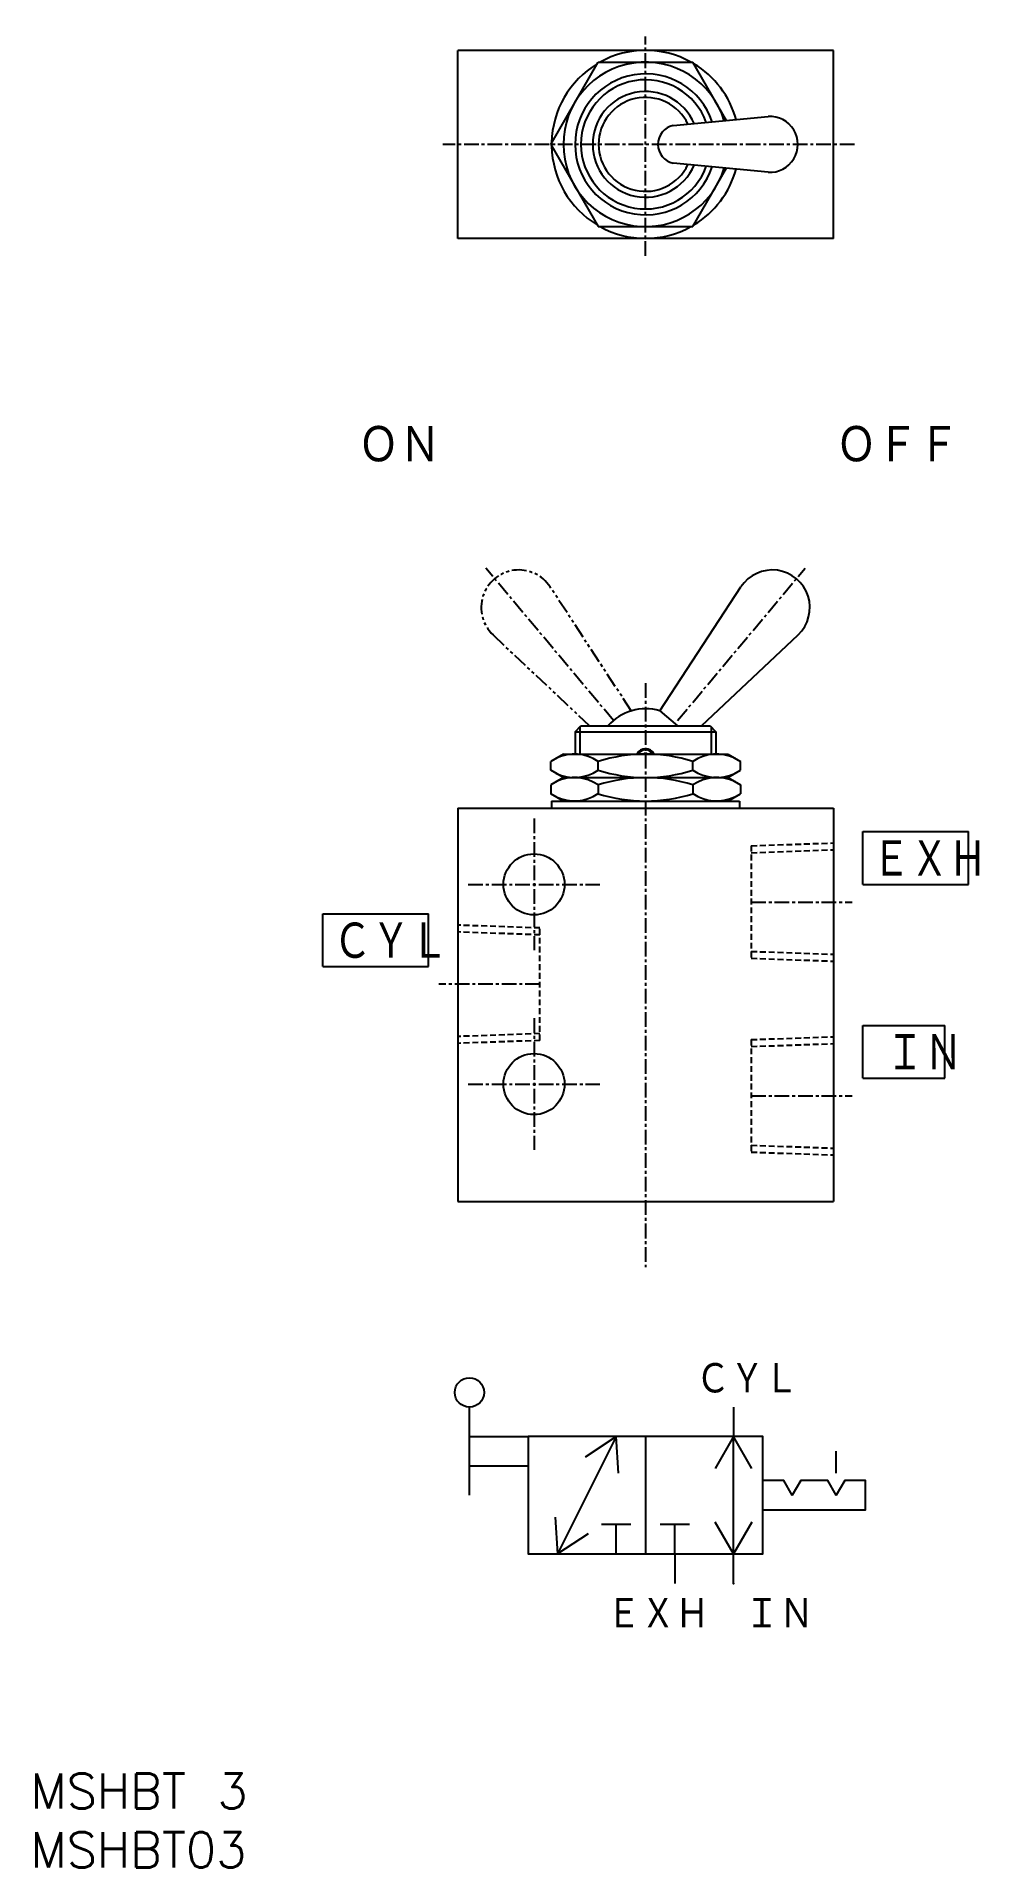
# Model space of a CAD drawing. Extents: x 1 to 81, y 0 to 156.
import ezdxf

# ---------------------------------------------------------------- set-up
doc = ezdxf.new("R2010")
doc.units = 0
for name, pattern in [('CENTER', [2, 1.25, -0.25, 0.25, -0.25]), ('DASHED', [0.75, 0.5, -0.25]), ('PHANTOM', [2.5, 1.25, -0.25, 0.25, -0.25, 0.25, -0.25])]:
    doc.linetypes.add(name, pattern=pattern)
doc.layers.get('0').update_dxf_attribs({"linetype": 'CONTINUOUS'})
doc.layers.add('CENTER', color=1, linetype='CENTER')
doc.styles.get("Standard").update_dxf_attribs({"font": 'txt.shx'})

# ---------------------------------------------------------------- blocks, each defined once
blk = doc.blocks.new('*U20')
at = {"color": 7, "linetype": 'CONTINUOUS'}
blk.add_text('MSHBT03', height=3, dxfattribs=at).set_placement((0, 0))
blk = doc.blocks.new('*U21')
at = {"color": 7, "linetype": 'CONTINUOUS'}
blk.add_text('MSHBT 3', height=3, dxfattribs=at).set_placement((0, 5))
blk = doc.blocks.new('*U38')
at = {"color": 7, "linetype": 'CONTINUOUS', "width": 0.855331}
blk.add_text('ＯＦＦ', height=3, dxfattribs=at).set_placement((68.6, 119.7))
blk = doc.blocks.new('*U39')
at = {"color": 7, "linetype": 'CONTINUOUS', "width": 0.864328}
blk.add_text('ＯＮ', height=3, dxfattribs=at).set_placement((27.88, 119.7))
blk = doc.blocks.new('*U40')
at = {"color": 7, "linetype": 'CONTINUOUS', "width": 0.864328}
blk.add_text('ＩＮ', height=2.5, dxfattribs=at).set_placement((60.84, 20.43))
blk = doc.blocks.new('*U41')
at = {"color": 7, "linetype": 'CONTINUOUS', "width": 0.855331}
blk.add_text('ＥＸＨ', height=2.5, dxfattribs=at).set_placement((49.08, 20.43))
blk = doc.blocks.new('*U42')
at = {"color": 7, "linetype": 'CONTINUOUS', "width": 0.855331}
blk.add_text('ＣＹＬ', height=2.5, dxfattribs=at).set_placement((56.67, 40.43))
blk = doc.blocks.new('*U43')
at = {"color": 7, "linetype": 'CONTINUOUS', "width": 0.8}
blk.add_text('ＣＹＬ', height=3, dxfattribs=at).set_placement((25.78, 77.43))
blk = doc.blocks.new('*U44')
at = {"color": 7, "linetype": 'CONTINUOUS', "width": 0.8}
blk.add_text('ＩＮ', height=3, dxfattribs=at).set_placement((72.86, 67.93))
blk = doc.blocks.new('*U45')
at = {"color": 7, "linetype": 'CONTINUOUS', "width": 0.8}
blk.add_text('ＥＸＨ', height=3, dxfattribs=at).set_placement((71.67, 84.43))

msp = doc.modelspace()

# ---------------------------------------------------------------- linework, layer by layer
at = {"color": 7, "linetype": 'CONTINUOUS'}
for p, q in [((68.39, 154.68), (36.39, 154.68)), ((36.39, 138.68), (36.39, 154.68)), ((68.39, 138.68), (68.39, 154.68)), ((44.31, 146.68), (48.35, 153.68)), ((48.35, 153.68), (56.43, 153.68)), ((59.3, 148.71), (56.43, 153.68)), ((54.74, 148.28), (62.83, 149.05)), ((44.31, 146.68), (48.35, 139.68)), ((62.83, 144.31), (54.74, 145.08)), ((56.43, 139.68), (59.3, 144.65)), ((48.35, 139.68), (56.43, 139.68)), ((68.39, 138.68), (36.39, 138.68)), ((53.6, 98.45), (60.51, 109)), ((57.15, 97.18), (65.38, 104.92)), ((53.6, 98.45), (55.12, 97.18)), ((46.39, 96.68), (46.89, 97.18)), ((46.39, 96.68), (46.39, 94.78)), ((46.39, 96.68), (58.39, 96.68)), ((46.89, 97.18), (57.89, 97.18)), ((57.89, 97.18), (58.39, 96.68)), ((58.39, 96.68), (58.39, 94.78)), ((45.39, 94.78), (44.31, 94.15)), ((44.31, 93.4), (44.31, 94.15)), ((45.39, 94.78), (59.39, 94.78)), ((48.35, 93.4), (48.35, 94.15)), ((52.72, 94.78), (52.88, 94.94)), ((52.86, 94.78), (52.95, 94.87)), ((56.43, 93.4), (56.43, 94.15)), ((59.39, 94.78), (60.47, 94.15)), ((60.47, 93.4), (60.47, 94.15)), ((45.39, 92.78), (44.31, 93.4)), ((45.39, 92.78), (44.31, 92.15)), ((44.31, 92.15), (44.31, 91.4)), ((45.39, 92.78), (59.39, 92.78)), ((48.35, 92.15), (48.35, 91.4)), ((56.43, 92.15), (56.43, 91.4)), ((59.39, 92.78), (60.47, 93.4)), ((59.39, 92.78), (60.47, 92.15)), ((60.47, 92.15), (60.47, 91.4)), ((45.39, 90.78), (44.31, 91.4)), ((44.39, 90.78), (60.39, 90.78)), ((44.39, 90.78), (44.39, 90.18)), ((52.39, 90.78), (52.39, 90.18)), ((59.39, 90.78), (60.47, 91.4)), ((60.39, 90.78), (60.39, 90.18)), ((36.39, 90.18), (36.39, 56.68)), ((36.39, 90.18), (52.39, 90.18)), ((52.39, 90.18), (68.39, 90.18)), ((68.39, 90.18), (68.39, 56.68)), ((70.89, 83.68), (70.89, 88.18)), ((70.89, 88.18), (79.89, 88.18)), ((79.89, 83.68), (79.89, 88.18)), ((70.89, 83.68), (79.89, 83.68)), ((24.89, 76.68), (24.89, 81.18)), ((24.89, 81.18), (33.89, 81.18)), ((33.89, 76.68), (33.89, 81.18)), ((24.89, 76.68), (33.89, 76.68)), ((70.89, 67.18), (70.89, 71.68)), ((70.89, 71.68), (77.89, 71.68)), ((77.89, 67.18), (77.89, 71.68)), ((70.89, 67.18), (77.89, 67.18)), ((36.39, 56.68), (52.39, 56.68)), ((52.39, 56.68), (68.39, 56.68)), ((37.39, 31.68), (37.39, 39.18)), ((59.89, 39.18), (59.89, 36.68)), ((37.39, 36.68), (42.39, 36.68)), ((49.89, 36.68), (44.89, 26.68)), ((47.28, 34.96), (49.89, 36.68)), ((50.08, 33.56), (49.89, 36.68)), ((52.39, 36.68), (52.39, 26.68)), ((59.89, 36.68), (58.33, 33.97)), ((59.89, 26.68), (59.89, 36.68)), ((61.45, 33.97), (59.89, 36.68)), ((68.64, 33.55), (68.64, 35.43)), ((37.39, 34.18), (42.39, 34.18)), ((44.7, 29.8), (44.89, 26.68)), ((47.5, 28.4), (44.89, 26.68)), ((51.14, 29.18), (48.64, 29.18)), ((49.89, 26.68), (49.89, 29.18)), ((56.14, 29.18), (53.64, 29.18)), ((54.89, 26.68), (54.89, 29.18)), ((59.89, 26.68), (58.33, 29.39)), ((61.45, 29.39), (59.89, 26.68)), ((54.89, 26.68), (54.89, 24.18)), ((59.89, 24.18), (59.89, 26.68))]:
    msp.add_line(p, q, dxfattribs=at)
at = {"color": 3, "linetype": 'PHANTOM'}
for p, q in [((51.18, 98.45), (44.27, 109)), ((47.63, 97.18), (39.4, 104.92))]:
    msp.add_line(p, q, dxfattribs=at)
at = {"color": 3, "linetype": 'CONTINUOUS'}
for p, q in [((46.79, 97.08), (46.79, 94.78)), ((57.99, 97.08), (57.99, 94.78))]:
    msp.add_line(p, q, dxfattribs=at)
at = {"color": 3, "linetype": 'DASHED'}
for p, q in [((61.39, 86.97), (68.38, 87.21)), ((61.39, 86.97), (61.39, 77.39)), ((61.39, 86.38), (68.4, 86.63)), ((43.39, 79.38), (36.39, 79.63)), ((43.39, 79.97), (36.41, 80.21)), ((43.39, 70.39), (43.39, 79.97)), ((61.39, 77.98), (68.39, 77.73)), ((61.39, 77.39), (68.37, 77.15)), ((43.39, 70.98), (36.38, 70.73)), ((43.39, 70.39), (36.4, 70.15)), ((61.39, 70.47), (68.38, 70.71)), ((61.39, 70.47), (61.39, 60.89)), ((61.39, 69.88), (68.4, 70.13)), ((61.39, 61.48), (68.39, 61.23)), ((61.39, 60.89), (68.37, 60.65))]:
    msp.add_line(p, q, dxfattribs=at)
at = {"color": 7, "linetype": 'CONTINUOUS'}
for points in [[(42.39, 36.68), (42.39, 26.68), (62.39, 26.68), (62.39, 36.68), (42.39, 36.68)], [(62.39, 30.43), (71.14, 30.43), (71.14, 32.93), (69.36, 32.93), (68.64, 31.68), (67.92, 32.93), (65.61, 32.93), (64.89, 31.68), (64.17, 32.93), (62.39, 32.93)]]:
    msp.add_lwpolyline(points, dxfattribs=at)
for centre, radius in [((42.89, 83.68), 2.6), ((42.89, 66.68), 2.6), ((37.39, 40.43), 1.25)]:
    msp.add_circle(centre, radius, dxfattribs=at)
for centre, radius, start, end in [((52.39, 146.68), 8, 61.045, 118.955), ((52.39, 146.68), 8, 121.045, 178.955), ((52.39, 146.68), 7, 16.725, 343.275), ((52.39, 146.68), 8, 15.2995, 58.955), ((52.39, 146.68), 6, 18.6369, 341.3631), ((52.39, 146.68), 4.5, 23.1611, 336.8389), ((52.39, 146.68), 4, 25.4648, 334.5352), ((55.09, 146.68), 1.64, 102.1105, 257.8895), ((62.98, 146.68), 2.38, 266.5612, 93.4388), ((52.39, 146.68), 8, 181.045, 238.955), ((52.39, 146.68), 8, 301.045, 344.7005), ((52.39, 146.68), 8, 241.045, 298.955), ((63.19, 107.25), 3.2, 313.2203, 146.7797), ((52.39, 94.38), 4.25, 73.4155, 138.7898), ((52.39, 94.38), 0.85, 28.0725, 151.9275), ((52.39, 94.38), 0.75, 32.231, 147.769), ((46.33, 91.2), 3.58, 55.6158, 115.6158), ((52.39, 81.4), 13.37, 72.412, 107.588), ((52.39, 94.38), 0.45, 62.734, 117.266), ((58.45, 91.2), 3.58, 64.3842, 124.3842), ((46.33, 96.36), 3.58, 244.3842, 304.3842), ((46.33, 89.2), 3.58, 55.6158, 115.6158), ((52.39, 106.15), 13.37, 252.412, 287.588), ((52.39, 79.4), 13.37, 72.412, 107.588), ((58.45, 96.36), 3.58, 235.6158, 295.6158), ((58.45, 89.2), 3.58, 64.3842, 124.3842), ((46.33, 94.36), 3.58, 244.3842, 304.3842), ((52.39, 104.15), 13.37, 252.412, 287.588), ((58.45, 94.36), 3.58, 235.6158, 295.6158)]:
    msp.add_arc(centre, radius, start, end, dxfattribs=at)
at = {"color": 3, "linetype": 'CONTINUOUS'}
msp.add_arc((52.39, 146.68), 5.5, 19.8612, 340.1388, dxfattribs=at)
at = {"color": 3, "linetype": 'PHANTOM'}
msp.add_arc((41.59, 107.25), 3.2, 33.2203, 226.7797, dxfattribs=at)
at = {"color": 7, "linetype": 'CONTINUOUS'}
msp.add_point((59.89, 24.18), dxfattribs=at)
at = {"layer": 'CENTER', "color": 1, "linetype": 'CENTER'}
for p, q in [((52.39, 137.18), (52.39, 155.85)), ((70.18, 146.68), (35.11, 146.68)), ((49.66, 97.64), (38.79, 110.59)), ((55.12, 97.64), (65.99, 110.59)), ((52.39, 100.8), (52.39, 51.09)), ((42.89, 89.28), (42.89, 78.08)), ((37.29, 83.68), (48.49, 83.68)), ((61.39, 82.18), (69.99, 82.18)), ((43.39, 75.18), (34.79, 75.18)), ((42.89, 72.28), (42.89, 61.08)), ((37.29, 66.68), (48.49, 66.68)), ((61.39, 65.68), (69.99, 65.68))]:
    msp.add_line(p, q, dxfattribs=at)

# ---------------------------------------------------------------- block references
at = {"color": 7, "linetype": 'CONTINUOUS'}
for name in ['*U39', '*U38', '*U45', '*U43', '*U44', '*U42', '*U41', '*U40', '*U21', '*U20']:
    msp.add_blockref(name, (0, 0), dxfattribs=at)

doc.saveas('drawing.dxf')
